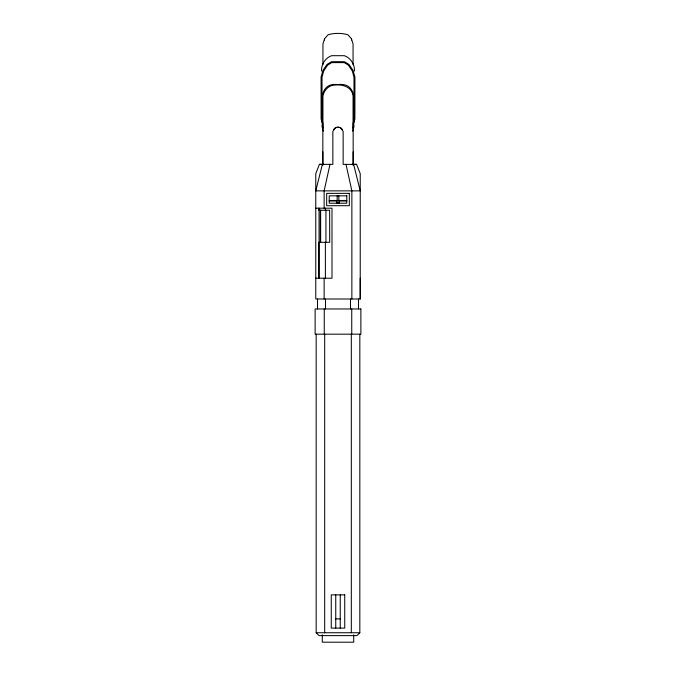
<?xml version="1.0" encoding="UTF-8"?>
<svg xmlns="http://www.w3.org/2000/svg" width="676" height="676" viewBox="0 0 676 676"><rect width="100%" height="100%" fill="white"/><g stroke="black" fill="none" stroke-linecap="round" stroke-linejoin="round"><path stroke-width="1.01" d="M318.818 278.208L318.852 242.304L329.702 242.304L329.635 210.236L318.852 210.236L318.818 208.191M320.314 242.304L320.314 210.236M321.573 71.073C321.092 64.516 325.384 57.849 331.62 55.694L344.38 55.694C350.616 57.849 354.908 64.516 354.427 71.073M322.021 118.706L322.021 77.081L323.736 70.955L327.59 65.175L331.696 62.623L338 62.606L344.304 62.623L348.41 65.175L352.264 70.955L353.979 77.081L353.979 118.706M324.514 40.011L324.514 38.819L328.097 34.763C334.316 32.921 341.684 32.921 347.903 34.763L351.486 38.819L353.058 43.915L353.058 64.659M350.498 308.966L350.498 299.003M323.728 164.336L319.41 164.336L315.768 173.673L315.768 299.003L360.232 299.003L360.232 278.208M322.841 151.889L322.841 165.088L322.841 122.829M325.367 210.236L325.393 208.191M342.369 129.538A5.433 5.197 0 0 0 340.814 128.043A4.715 4.259 0 0 0 335.195 128.034L332.854 131.381L332.862 164.378L329.998 164.336L324.134 190.869L324.134 208.191M329.998 164.336L322.368 164.386L315.768 190.869L360.232 190.869L353.632 164.386L343.154 164.378L343.146 131.381L340.805 128.034A4.986 4.766 0 0 0 337.054 127.299A5.433 5.197 0 0 0 333.631 129.538M353.852 122.669L354.892 118.959L354.917 76.971L353.075 70.481L348.96 64.423L344.49 61.719L338 61.677L331.51 61.719L327.04 64.423L322.925 70.481L321.083 76.971L321.108 118.959L322.148 122.669M352.542 128.11L353.058 126.404L353.058 95.747C351.444 85.548 340.417 83.824 331.874 85.472C327.226 86.908 324.007 91.099 322.942 95.747L322.942 126.404L323.458 128.11M352.585 131.169L353.979 126.615C352.314 113.492 361.635 81.847 338 84.551C314.365 81.847 323.686 113.492 322.021 126.615L323.415 131.169M324.514 38.819L322.942 43.915L322.942 64.659M359.826 334.172L359.826 632.736L356.953 635.617L319.047 635.617L316.174 632.736L316.174 334.172M329.22 201.009L336.504 201.009L337.172 200.485L329.22 200.485M353.632 164.386L356.59 164.336L360.232 173.673L360.232 299.003M352.272 164.336L356.59 164.336M346.78 200.485L338.828 200.485L339.496 201.009L346.78 201.009M315.768 208.191L331.992 208.191L332 278.208L315.768 278.208M335.752 618.903L340.248 618.903M316.174 632.736L359.826 632.736M319.41 164.336L322.368 164.386M346.002 164.336L351.866 190.869L351.866 299.003M353.159 151.889L353.159 165.088L353.159 122.829M351.486 38.819L351.486 40.011M325.367 242.304L325.393 278.208M358.483 299.003L358.483 308.966M353.717 634.815L353.717 642.2L322.283 642.2L322.283 634.815M351.748 308.966L351.748 334.172M351.317 334.172L351.317 632.736M340.248 594.872L340.248 628.105M339.496 201.009L339.496 203.214M338.828 195.837L338.828 203.222M337.172 195.837L337.172 203.222M336.504 201.009L336.504 203.214M335.752 594.872L335.752 628.105M325.942 210.236L325.942 242.304M325.502 299.003L325.502 308.966M324.683 334.172L324.683 632.736M324.252 308.966L324.252 334.172M324.134 278.208L324.134 299.003M320.644 210.236L320.644 242.304M319.064 208.191L319.064 278.208M317.517 299.003L317.517 308.966M349.323 193.353L326.677 193.353L326.677 205.707L349.323 205.707L349.323 193.353M346.78 195.837L329.22 195.837L329.22 203.222L346.78 203.214L346.78 195.837M360.874 308.966L315.126 308.966L315.126 334.172L360.874 334.172L360.874 308.966M344.735 594.872L331.265 594.872L331.265 628.105L344.735 628.105L344.735 594.872"/></g></svg>
